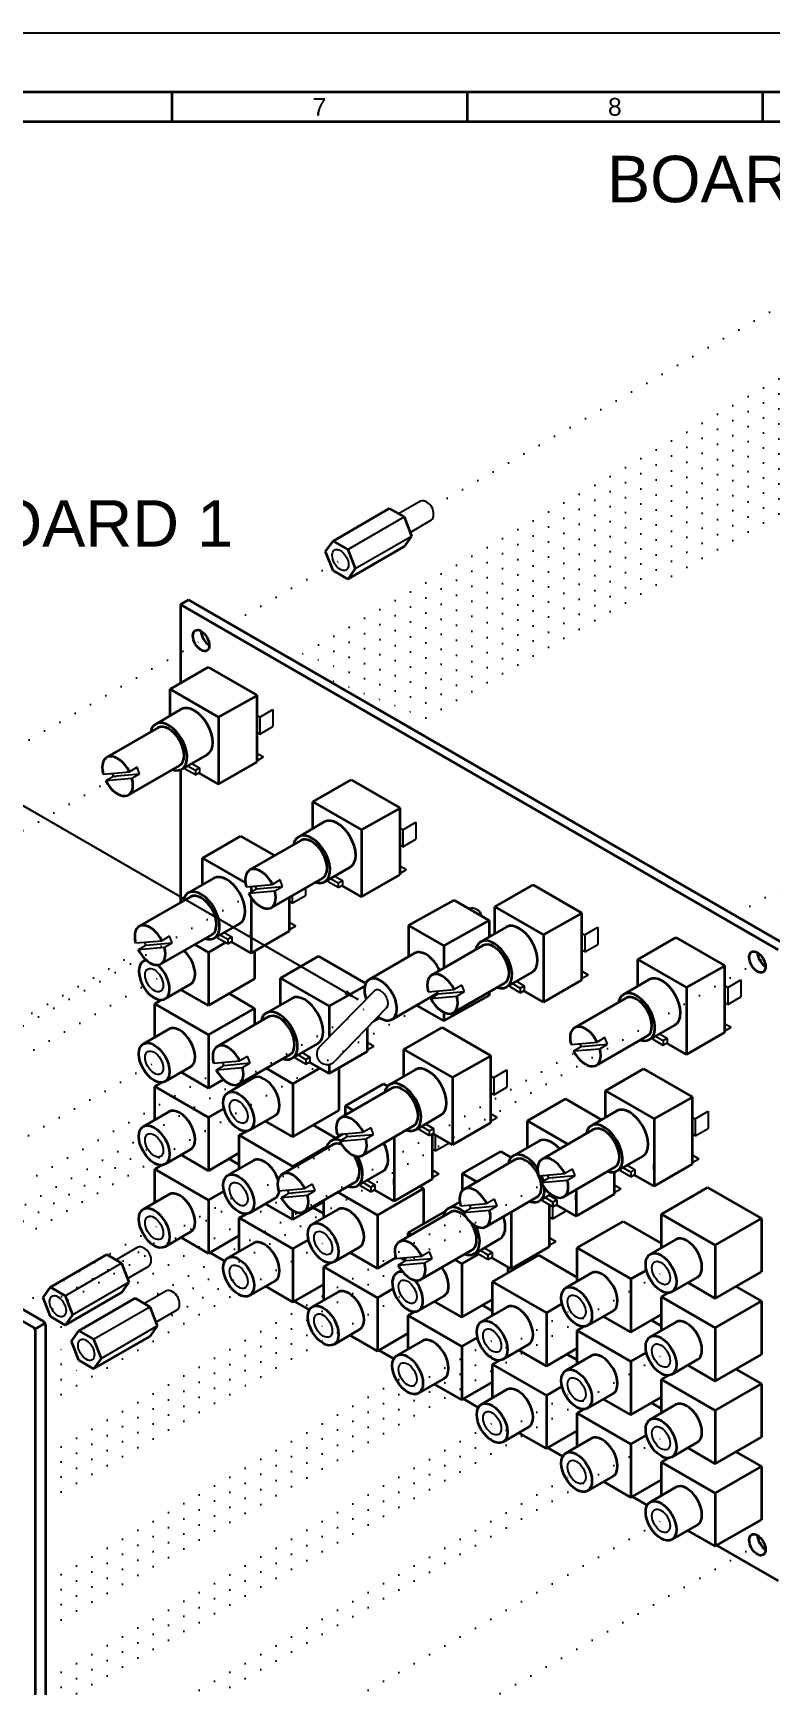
# Model space of a CAD drawing. Header units: millimetres. Extents: x 0 to 594, y 0 to 420.
# Drawn here: x 291.5 to 416.3, y 140.6 to 420 of the extents above; entities that cross this region are included whole.
import ezdxf

# ---------------------------------------------------------------- set-up
doc = ezdxf.new("R2010")
doc.units = ezdxf.units.MM
doc.linetypes.add('ACAD_ISO07W100', pattern=[3, 0.1, -2.9])
for name, color, linetype, lineweight, true_color in [('assembly lines', 14, 'ACAD_ISO07W100', 25, 0x800000), ('details', 7, 'Continuous', 25, 0x000000), ('frame', 5, 'Continuous', 35, 0x0000ff), ('holes', 7, 'Continuous', 35, 0x000000), ('notes', 94, 'Continuous', 25, 0x008000), ('outlines', 7, 'Continuous', 35, 0x000000), ('paper outline', 1, 'Continuous', 25, 0xff0000)]:
    doc.layers.add(name, color=color, linetype=linetype, lineweight=lineweight, true_color=true_color)
doc.styles.get("Standard").update_dxf_attribs({"font": ''})
doc.styles.add('textstyle29', font='')
doc.styles.add('textstyle31', font='')
doc.styles.add('textstyle50', font='')
doc.styles.add('textstyle51', font='')
doc.styles.get('Standard').set_extended_font_data('txt')
doc.styles.get('textstyle29').set_extended_font_data('Nimbus Sans L')
doc.styles.get('textstyle31').set_extended_font_data('Nimbus Sans L')
doc.styles.get('textstyle50').set_extended_font_data('Nimbus Sans L')
doc.styles.get('textstyle51').set_extended_font_data('Nimbus Sans L')
doc.dimstyles.get("Standard").update_dxf_attribs({"dimtxt": 2.5, "dimasz": 2.5, "dimexe": 1.25, "dimexo": 0.625, "dimtad": 1, "dimtxsty": 'Standard', "dimcen": 2.5, "dimadec": 0, "dimazin": 0, "dimtfac": 1, "dimtmove": 0, "dimatfit": 3, "dimfxl": 1, "dimarcsym": 0})

msp = doc.modelspace()

# ---------------------------------------------------------------- linework, layer by layer
at = {"layer": 'assembly lines'}
for p, q in [((359.03, 339.82), (444.08, 388.92)), ((435.95, 372.03), (335.45, 314)), ((435.95, 369.49), (337.65, 312.73)), ((435.95, 366.95), (339.85, 311.46)), ((435.95, 364.41), (342.05, 310.19)), ((435.95, 361.87), (344.24, 308.92)), ((435.95, 359.33), (346.44, 307.65)), ((435.95, 356.79), (348.64, 306.38)), ((435.95, 354.25), (350.84, 305.11)), ((435.95, 351.71), (353.04, 303.84)), ((435.95, 349.17), (355.24, 302.57)), ((324.88, 320.1), (344.53, 331.45)), ((233.72, 267.47), (320.95, 317.84)), ((219.68, 244.62), (305.89, 294.4)), ((410.24, 270.82), (420.35, 276.66)), ((248.28, 228.11), (330.08, 275.34)), ((247.18, 228.75), (311.39, 265.82)), ((316.01, 206.26), (415.11, 263.47)), ((252.68, 225.57), (313.12, 260.47)), ((279.07, 210.33), (360.88, 257.56)), ((274.68, 212.87), (347.75, 255.07)), ((310.03, 205.34), (385.08, 248.67)), ((264.78, 218.59), (313.12, 246.5)), ((271.38, 214.78), (324.58, 245.5)), ((279.07, 210.33), (327.42, 238.24)), ((276.87, 211.6), (313.12, 232.53)), ((292.27, 202.71), (345.48, 233.43)), ((293.68, 176.86), (379.58, 226.45)), ((291.17, 203.35), (327.42, 224.27)), ((293.68, 199.72), (335.58, 223.91)), ((293.68, 179.4), (366.38, 221.37)), ((288.97, 204.62), (313.12, 218.56)), ((293.68, 188.29), (341.72, 216.02)), ((311.2, 213.64), (312.87, 214.61)), ((293.68, 150.19), (398.91, 210.94)), ((312.45, 201.66), (327.42, 210.3)), ((293.68, 171.78), (356.02, 207.76)), ((292.27, 202.71), (296.7, 205.27)), ((293.68, 152.73), (384.61, 205.22)), ((293.68, 174.32), (341.72, 202.05)), ((293.68, 155.27), (370.31, 199.51)), ((293.68, 195.91), (298.15, 198.48)), ((293.68, 193.37), (301.51, 197.89)), ((293.68, 136.22), (398.91, 196.97)), ((293.68, 190.83), (300.57, 194.8)), ((293.68, 157.81), (356.77, 194.23)), ((293.68, 138.76), (384.61, 191.25)), ((293.68, 141.3), (370.31, 185.54)), ((293.68, 122.25), (398.91, 183)), ((293.68, 124.79), (384.61, 177.28)), ((293.68, 108.28), (398.91, 169.03)), ((323.82, 112.2), (415.11, 164.91))]:
    msp.add_line(p, q, dxfattribs=at)
at = {"layer": 'details'}
for p, q in [((357.12, 340.84), (353.4, 338.69)), ((344.8, 332.66), (354.33, 338.16)), ((355.33, 335.56), (358.96, 337.66)), ((346.05, 329.44), (355.58, 334.94)), ((329.39, 304.63), (329.91, 304.33)), ((329.91, 304.33), (332.12, 305.61)), ((332.12, 305.61), (332.12, 302.71)), ((329.91, 301.43), (329.39, 301.73)), ((329.91, 304.33), (329.91, 301.43)), ((329.91, 301.43), (332.12, 302.71)), ((318.38, 296.49), (319.69, 295.73)), ((322.91, 295.7), (322.91, 296.7)), ((329.39, 298.23), (330.51, 297.58)), ((329.39, 296.93), (330.51, 297.58)), ((303.4, 294.69), (307.83, 295.09)), ((303.83, 293.58), (305.13, 294.33)), ((303.83, 293.58), (308.27, 293.97)), ((305.13, 294.33), (304.93, 294.83)), ((305.13, 294.33), (309.57, 294.72)), ((309.13, 295.84), (307.83, 295.09)), ((308.27, 293.97), (309.57, 294.72)), ((309.57, 294.72), (309.13, 295.84)), ((317.26, 295.53), (317.26, 295.84)), ((319, 294.53), (317.26, 295.53)), ((317.69, 296.09), (319, 295.33)), ((319, 295.33), (319.69, 295.73)), ((319, 295.33), (319, 294.53)), ((319, 294.53), (319.69, 294.93)), ((319.69, 295.73), (319.69, 294.93)), ((353.59, 285.58), (354.11, 285.28)), ((354.11, 285.28), (356.31, 286.56)), ((354.11, 285.28), (354.11, 282.38)), ((356.31, 286.56), (356.31, 283.66)), ((354.11, 282.38), (353.59, 282.68)), ((354.11, 282.38), (356.31, 283.66)), ((333.33, 276.79), (332.03, 276.04)), ((333.76, 275.67), (333.33, 276.79)), ((341.46, 276.48), (341.46, 276.79)), ((341.89, 277.04), (343.19, 276.28)), ((342.58, 277.44), (343.89, 276.68)), ((343.19, 276.28), (343.89, 276.68)), ((343.89, 276.68), (343.89, 275.88)), ((347.11, 276.65), (347.11, 277.65)), ((353.59, 279.18), (354.71, 278.53)), ((353.59, 277.88), (354.71, 278.53)), ((327.59, 275.64), (332.03, 276.04)), ((328.03, 274.53), (329.33, 275.28)), ((328.03, 274.53), (332.46, 274.92)), ((329.33, 275.28), (329.13, 275.78)), ((329.33, 275.28), (333.76, 275.67)), ((332.46, 274.92), (333.76, 275.67)), ((335.41, 274.15), (335.41, 272.86)), ((335.41, 272.86), (337.62, 274.13)), ((337.62, 275.42), (337.62, 274.13)), ((343.19, 275.48), (341.46, 276.48)), ((343.19, 276.28), (343.19, 275.48)), ((343.19, 275.48), (343.89, 275.88)), ((335.41, 272.86), (334.89, 273.16)), ((334.89, 269.66), (336.01, 269.01)), ((334.89, 268.36), (336.01, 269.01)), ((384.9, 267.5), (387.11, 268.78)), ((387.11, 268.78), (387.11, 265.88)), ((308.9, 266.12), (313.33, 266.51)), ((309.33, 265), (310.63, 265.75)), ((309.33, 265), (313.77, 265.4)), ((310.63, 265.75), (310.43, 266.26)), ((310.63, 265.75), (315.07, 266.15)), ((314.63, 267.26), (313.33, 266.51)), ((313.77, 265.4), (315.07, 266.15)), ((315.07, 266.15), (314.63, 267.26)), ((322.76, 266.96), (322.76, 267.27)), ((324.5, 265.96), (322.76, 266.96)), ((323.19, 267.51), (324.5, 266.76)), ((323.88, 267.91), (325.19, 267.16)), ((324.5, 266.76), (325.19, 267.16)), ((324.5, 266.76), (324.5, 265.96)), ((324.5, 265.96), (325.19, 266.36)), ((325.19, 267.16), (325.19, 266.36)), ((328.41, 267.12), (328.41, 268.12)), ((384.38, 267.8), (384.9, 267.5)), ((384.9, 267.5), (384.9, 264.6)), ((384.9, 264.6), (387.11, 265.88)), ((384.9, 264.6), (384.38, 264.9)), ((377.91, 258.87), (377.91, 259.87)), ((384.38, 261.4), (385.51, 260.75)), ((384.38, 260.1), (385.51, 260.75)), ((409.1, 258.61), (411.31, 259.89)), ((411.31, 259.89), (411.31, 256.99)), ((349.38, 258.06), (340.07, 248.62)), ((358.39, 257.86), (362.83, 258.26)), ((358.82, 256.75), (360.12, 257.5)), ((358.82, 256.75), (363.26, 257.14)), ((360.12, 257.5), (359.93, 258)), ((360.12, 257.5), (364.56, 257.89)), ((364.13, 259.01), (362.83, 258.26)), ((363.26, 257.14), (364.56, 257.89)), ((364.56, 257.89), (364.13, 259.01)), ((372.26, 258.7), (372.26, 259.01)), ((373.99, 257.7), (372.26, 258.7)), ((372.68, 259.26), (373.99, 258.5)), ((373.38, 259.66), (374.68, 258.9)), ((373.99, 258.5), (374.68, 258.9)), ((373.99, 258.5), (373.99, 257.7)), ((373.99, 257.7), (374.68, 258.1)), ((374.68, 258.9), (374.68, 258.1)), ((408.58, 258.91), (409.1, 258.61)), ((409.1, 258.61), (409.1, 255.71)), ((351.25, 255.02), (342.62, 246.12)), ((409.1, 255.71), (408.58, 256.01)), ((409.1, 255.71), (411.31, 256.99)), ((349.15, 252.85), (350.22, 253.47)), ((408.58, 252.51), (409.71, 251.86)), ((408.58, 251.21), (409.71, 251.86)), ((348.09, 249.34), (349.21, 248.69)), ((348.09, 248.04), (349.21, 248.69)), ((382.59, 248.97), (387.03, 249.37)), ((384.32, 248.61), (384.13, 249.11)), ((384.32, 248.61), (388.76, 249)), ((388.32, 250.12), (387.03, 249.37)), ((387.46, 248.25), (388.76, 249)), ((388.76, 249), (388.32, 250.12)), ((396.46, 249.81), (396.46, 250.12)), ((398.19, 248.81), (396.46, 249.81)), ((396.88, 250.37), (398.19, 249.61)), ((397.57, 250.77), (398.88, 250.01)), ((398.19, 249.61), (398.88, 250.01)), ((398.19, 249.61), (398.19, 248.81)), ((398.19, 248.81), (398.88, 249.21)), ((398.88, 250.01), (398.88, 249.21)), ((402.11, 249.98), (402.11, 250.98)), ((322.09, 245.8), (326.53, 246.19)), ((323.83, 245.43), (323.63, 245.93)), ((327.83, 246.94), (326.53, 246.19)), ((328.26, 245.83), (327.83, 246.94)), ((335.96, 246.64), (335.96, 246.95)), ((337.69, 245.64), (335.96, 246.64)), ((336.39, 247.19), (337.69, 246.44)), ((337.08, 247.59), (338.39, 246.84)), ((337.69, 246.44), (338.39, 246.84)), ((337.69, 246.44), (337.69, 245.64)), ((337.69, 245.64), (338.39, 246.04)), ((338.39, 246.84), (338.39, 246.04)), ((383.02, 247.86), (384.32, 248.61)), ((383.02, 247.86), (387.46, 248.25)), ((322.53, 244.68), (323.83, 245.43)), ((322.53, 244.68), (326.97, 245.08)), ((323.83, 245.43), (328.26, 245.83)), ((326.97, 245.08), (328.26, 245.83)), ((368.98, 243.67), (369.5, 243.37)), ((369.5, 243.37), (371.71, 244.65)), ((369.5, 243.37), (369.5, 240.47)), ((371.71, 244.65), (371.71, 241.75)), ((369.5, 240.47), (368.98, 240.77)), ((369.5, 240.47), (371.71, 241.75)), ((403.6, 236.39), (405.81, 237.66)), ((405.81, 237.66), (405.81, 234.76)), ((348.73, 234.88), (347.43, 234.13)), ((349.16, 233.76), (348.73, 234.88)), ((356.86, 234.57), (356.86, 234.88)), ((357.29, 235.13), (358.59, 234.37)), ((357.98, 235.53), (359.28, 234.77)), ((358.59, 234.37), (359.28, 234.77)), ((359.28, 234.77), (359.28, 233.97)), ((362.51, 234.73), (362.51, 235.73)), ((368.98, 237.27), (370.11, 236.62)), ((368.98, 235.97), (370.11, 236.62)), ((403.08, 236.69), (403.6, 236.39)), ((403.6, 236.39), (403.6, 233.49)), ((403.6, 233.49), (405.81, 234.76)), ((342.99, 233.73), (347.43, 234.13)), ((343.43, 232.62), (344.72, 233.37)), ((343.43, 232.62), (347.86, 233.01)), ((344.72, 233.37), (344.53, 233.87)), ((344.72, 233.37), (349.16, 233.76)), ((347.86, 233.01), (349.16, 233.76)), ((358.59, 233.57), (356.86, 234.57)), ((358.59, 234.37), (358.59, 233.57)), ((358.59, 233.57), (359.28, 233.97)), ((359.61, 233.69), (359.61, 230.95)), ((359.61, 230.95), (361.81, 232.22)), ((361.81, 232.41), (361.81, 232.22)), ((403.6, 233.49), (403.08, 233.79)), ((359.61, 230.95), (359.09, 231.25)), ((403.08, 230.29), (404.21, 229.64)), ((403.08, 228.99), (404.21, 229.64)), ((359.09, 227.75), (360.21, 227.1)), ((359.09, 226.45), (360.21, 227.1)), ((377.09, 226.75), (381.53, 227.14)), ((377.52, 225.63), (378.82, 226.38)), ((378.82, 226.38), (378.63, 226.88)), ((378.82, 226.38), (383.26, 226.78)), ((382.83, 227.89), (381.53, 227.14)), ((381.96, 226.03), (383.26, 226.78)), ((383.26, 226.78), (382.83, 227.89)), ((390.96, 227.59), (390.96, 227.9)), ((392.69, 226.59), (390.96, 227.59)), ((391.38, 228.14), (392.69, 227.39)), ((392.07, 228.54), (393.38, 227.79)), ((392.69, 227.39), (393.38, 227.79)), ((392.69, 227.39), (392.69, 226.59)), ((392.69, 226.59), (393.38, 226.99)), ((393.38, 227.79), (393.38, 226.99)), ((396.61, 227.75), (396.61, 228.75)), ((333.09, 224.21), (337.53, 224.6)), ((333.53, 223.09), (334.83, 223.84)), ((333.53, 223.09), (337.96, 223.49)), ((334.83, 223.84), (334.63, 224.34)), ((334.83, 223.84), (339.26, 224.24)), ((338.83, 225.35), (337.53, 224.6)), ((337.96, 223.49), (339.26, 224.24)), ((339.26, 224.24), (338.83, 225.35)), ((346.96, 225.05), (346.96, 225.36)), ((348.69, 224.05), (346.96, 225.05)), ((347.39, 225.6), (348.69, 224.85)), ((348.08, 226), (349.39, 225.25)), ((348.69, 224.85), (349.39, 225.25)), ((348.69, 224.85), (348.69, 224.05)), ((348.69, 224.05), (349.39, 224.45)), ((349.39, 225.25), (349.39, 224.45)), ((352.61, 225.21), (352.61, 226.21)), ((377.52, 225.63), (381.96, 226.03)), ((383.41, 222.67), (383.41, 223.67)), ((389.88, 225.21), (391.01, 224.56)), ((389.88, 223.91), (391.01, 224.56)), ((363.89, 221.67), (368.33, 222.06)), ((364.32, 220.55), (365.62, 221.3)), ((364.32, 220.55), (368.76, 220.95)), ((365.62, 221.3), (365.43, 221.8)), ((365.62, 221.3), (370.06, 221.7)), ((369.63, 222.81), (368.33, 222.06)), ((368.76, 220.95), (370.06, 221.7)), ((370.06, 221.7), (369.63, 222.81)), ((377.76, 222.51), (377.76, 222.82)), ((379.49, 221.51), (377.76, 222.51)), ((378.18, 223.06), (379.49, 222.31)), ((378.88, 223.46), (380.18, 222.71)), ((379.43, 222.4), (379.43, 219.5)), ((379.43, 219.5), (381.64, 220.78)), ((379.49, 222.31), (380.18, 222.71)), ((379.49, 222.31), (379.49, 221.51)), ((379.49, 221.51), (380.18, 221.91)), ((380.18, 222.71), (380.18, 221.91)), ((381.64, 220.97), (381.64, 220.78)), ((379.43, 219.5), (378.91, 219.8)), ((378.91, 216.3), (380.04, 215.65)), ((378.91, 215), (380.04, 215.65)), ((309.29, 214.66), (305.58, 212.52)), ((352.92, 212.76), (357.35, 213.16)), ((353.35, 211.65), (354.65, 212.4)), ((354.65, 212.4), (354.45, 212.9)), ((354.65, 212.4), (359.09, 212.79)), ((358.65, 213.91), (357.35, 213.16)), ((357.79, 212.04), (359.09, 212.79)), ((359.09, 212.79), (358.65, 213.91)), ((366.78, 213.6), (366.78, 213.91)), ((368.52, 212.6), (366.78, 213.6)), ((367.21, 214.16), (368.52, 213.4)), ((367.9, 214.56), (369.21, 213.8)), ((368.52, 213.4), (369.21, 213.8)), ((368.52, 213.4), (368.52, 212.6)), ((368.52, 212.6), (369.21, 213)), ((369.21, 213.8), (369.21, 213)), ((372.44, 213.76), (372.44, 214.76)), ((296.97, 206.48), (306.5, 211.98)), ((307.51, 209.39), (311.13, 211.48)), ((353.35, 211.65), (357.79, 212.04)), ((298.22, 203.26), (307.75, 208.76)), ((314.11, 207.28), (310.39, 205.13)), ((301.78, 199.1), (311.31, 204.6)), ((312.32, 202.01), (315.94, 204.1)), ((303.03, 195.88), (312.56, 201.38))]:
    msp.add_line(p, q, dxfattribs=at)
for centre, radius, start, end in [((365.75, 270.16), 1.84, 15, 105), ((341.34, 247.36), 1.79, 135.3942, 315.9035)]:
    msp.add_arc(centre, radius, start, end, dxfattribs=at)
for centre, major_axis, start_param, end_param in [((358.04, 339.25), (-0.92, 1.59), 5.403174, 0), ((358.27, 339.38), (-0.75, 1.3), 3.822504, 5.602278), ((358.04, 339.25), (-0.92, 1.59), 3.141593, 4.021609), ((350.36, 256.57), (-0.89, 1.55), 3.139442, 0.099335), ((310.21, 213.07), (-0.92, 1.59), 5.403174, 0), ((310.45, 213.21), (-0.75, 1.3), 3.822504, 5.602278), ((310.21, 213.07), (-0.92, 1.59), 3.141593, 4.021609), ((315.02, 205.69), (-0.92, 1.59), 5.403174, 0), ((315.26, 205.82), (-0.75, 1.3), 3.822504, 5.602278), ((315.02, 205.69), (-0.92, 1.59), 3.141593, 4.021609)]:
    msp.add_ellipse(centre, major_axis=major_axis, ratio=0.57735, start_param=start_param, end_param=end_param, dxfattribs=at)
for centre, major_axis in [((343.55, 330.88), (-0.98, 1.7)), ((312.03, 259.84), (-1.09, 1.88)), ((312.03, 245.87), (-1.09, 1.88)), ((326.33, 237.62), (-1.09, 1.88)), ((312.03, 231.9), (-1.09, 1.88)), ((326.33, 223.65), (-1.09, 1.88)), ((312.03, 217.93), (-1.09, 1.88)), ((340.63, 215.39), (-1.09, 1.88)), ((397.82, 210.31), (-1.09, 1.88)), ((326.33, 209.68), (-1.09, 1.88)), ((354.93, 207.14), (-1.09, 1.88)), ((383.53, 204.6), (-1.09, 1.88)), ((295.72, 204.7), (-0.98, 1.7)), ((340.63, 201.42), (-1.09, 1.88)), ((300.53, 197.32), (-0.98, 1.7)), ((369.23, 198.88), (-1.09, 1.88)), ((397.82, 196.34), (-1.09, 1.88)), ((354.93, 193.17), (-1.09, 1.88)), ((383.53, 190.63), (-1.09, 1.88)), ((369.23, 184.91), (-1.09, 1.88)), ((397.82, 182.37), (-1.09, 1.88)), ((383.53, 176.66), (-1.09, 1.88)), ((397.82, 168.4), (-1.09, 1.88))]:
    msp.add_ellipse(centre, major_axis=major_axis, ratio=0.57735, dxfattribs=at)
at = {"layer": 'frame'}
for p, q in [((584, 410), (10, 410)), ((315, 410), (315, 405)), ((365, 410), (365, 405)), ((415, 410), (415, 405)), ((579, 405), (15, 405))]:
    msp.add_line(p, q, dxfattribs=at)
at = {"layer": 'holes'}
for centre in [(319.97, 317.27), (414.13, 262.91), (414.13, 164.35)]:
    msp.add_ellipse(centre, major_axis=(-0.98, 1.7), ratio=0.57735, dxfattribs=at)
for centre in [(321.36, 318.07), (415.52, 263.71), (415.52, 165.15)]:
    msp.add_ellipse(centre, major_axis=(-0.98, 1.7), ratio=0.57735, start_param=0.78537, end_param=2.356223, dxfattribs=at)
at = {"layer": 'outlines'}
for p, q in [((342.3, 334.1), (351.83, 339.6)), ((351.83, 339.6), (354.33, 338.16)), ((354.33, 338.16), (355.58, 334.94)), ((341.05, 332.32), (342.3, 334.1)), ((342.3, 334.1), (344.8, 332.66)), ((344.8, 327.66), (354.33, 333.16)), ((344.8, 332.66), (346.05, 329.44)), ((355.58, 334.94), (354.33, 333.16)), ((342.3, 329.1), (341.05, 332.32)), ((344.8, 327.66), (342.3, 329.1)), ((346.05, 329.44), (344.8, 327.66)), ((316.46, 323.37), (317.84, 324.17)), ((317.84, 324.17), (419.04, 265.74)), ((316.46, 323.37), (316.46, 310.07)), ((316.46, 323.37), (417.65, 264.94)), ((314.71, 309.06), (321.16, 312.78)), ((321.16, 312.78), (329.39, 308.03)), ((314.71, 309.06), (322.94, 304.31)), ((314.71, 304.55), (314.71, 309.06)), ((322.94, 304.31), (329.39, 307.93)), ((329.39, 308.03), (329.39, 296.68)), ((316.62, 305.65), (312.29, 303.15)), ((312.66, 302.52), (303.99, 297.52)), ((322.94, 304.31), (322.94, 292.96)), ((316.33, 296.15), (307.67, 291.15)), ((321.03, 298.02), (316.7, 295.52)), ((322.94, 292.96), (329.39, 296.68)), ((316.46, 295.4), (316.46, 272.96)), ((322.94, 292.96), (319.6, 294.88)), ((338.91, 290.01), (345.36, 293.73)), ((345.36, 293.73), (353.59, 288.98)), ((338.91, 290.01), (347.13, 285.26)), ((338.91, 285.5), (338.91, 290.01)), ((347.13, 285.26), (353.59, 288.88)), ((353.59, 288.98), (353.59, 277.63)), ((340.82, 286.6), (336.49, 284.1)), ((347.13, 285.26), (347.13, 273.91)), ((320.21, 280.48), (326.66, 284.21)), ((326.66, 284.21), (332.4, 280.89)), ((336.85, 283.47), (328.19, 278.47)), ((320.21, 280.48), (327.46, 276.29)), ((320.21, 275.97), (320.21, 280.48)), ((322.12, 277.08), (317.79, 274.58)), ((340.53, 277.1), (331.87, 272.1)), ((345.22, 278.97), (340.89, 276.47)), ((347.13, 273.91), (353.59, 277.63)), ((318.15, 273.94), (309.49, 268.94)), ((328.44, 275.73), (328.44, 274.76)), ((328.44, 273.83), (328.44, 264.38)), ((334.89, 273.85), (334.89, 268.11)), ((347.13, 273.91), (343.8, 275.83)), ((369.7, 272.23), (376.16, 275.95)), ((376.16, 275.95), (384.38, 271.2)), ((355.08, 269.08), (362.78, 273.37)), ((362.78, 273.37), (368.72, 269.94)), ((369.7, 272.23), (377.93, 267.48)), ((369.7, 267.72), (369.7, 272.23)), ((377.93, 267.48), (384.38, 271.1)), ((384.38, 271.2), (384.38, 259.85)), ((326.53, 269.44), (322.2, 266.94)), ((355.08, 269.08), (361.03, 265.65)), ((355.08, 269.08), (355.08, 263.79)), ((361.03, 265.65), (368.72, 269.94)), ((371.61, 268.82), (367.28, 266.32)), ((368.72, 269.94), (368.72, 267.15)), ((321.83, 267.58), (313.17, 262.58)), ((318.89, 265.88), (321.21, 264.54)), ((321.21, 264.54), (324.08, 266.2)), ((328.44, 264.38), (325.1, 266.31)), ((328.44, 264.38), (334.89, 268.11)), ((367.65, 265.69), (358.99, 260.69)), ((361.03, 265.65), (361.03, 261.86)), ((377.93, 267.48), (377.93, 256.13)), ((393.9, 263.34), (400.35, 267.06)), ((400.35, 267.06), (408.58, 262.31)), ((310.63, 263.28), (310.2, 263.03)), ((321.21, 264.54), (321.21, 255.54)), ((329.01, 264.71), (329.01, 260.04)), ((333.41, 260.16), (339.86, 263.89)), ((339.86, 263.89), (347.83, 259.29)), ((348.41, 259.94), (356.11, 264.38)), ((393.9, 263.34), (402.13, 258.59)), ((393.9, 258.83), (393.9, 263.34)), ((291.52, 201.15), (187.07, 261.45)), ((293.25, 202.15), (188.81, 262.45)), ((321.21, 255.54), (329.01, 260.04)), ((333.41, 260.16), (341.63, 255.41)), ((333.41, 255.65), (333.41, 260.16)), ((376.02, 261.18), (371.69, 258.68)), ((377.93, 256.13), (384.38, 259.85)), ((395.81, 259.93), (391.48, 257.43)), ((402.13, 258.59), (408.58, 262.21)), ((408.58, 262.31), (408.58, 250.96)), ((318.2, 259.16), (313.87, 256.66)), ((321.21, 255.54), (316.57, 258.22)), ((324.7, 257.56), (329.01, 255.07)), ((341.63, 255.41), (347.67, 258.8)), ((352.3, 253.2), (360, 257.65)), ((361.03, 252.95), (368.72, 257.24)), ((371.32, 259.32), (362.66, 254.32)), ((368.72, 257.82), (368.72, 257.24)), ((377.93, 256.13), (374.6, 258.05)), ((402.13, 258.59), (402.13, 247.24)), ((312.12, 255.82), (313.28, 256.49)), ((312.12, 250.17), (312.12, 255.82)), ((312.12, 255.82), (321.21, 250.57)), ((321.21, 250.57), (329.01, 255.07)), ((329.01, 255.07), (329.01, 252.27)), ((335.32, 256.76), (330.99, 254.26)), ((341.63, 255.41), (341.63, 250.21)), ((361.03, 252.95), (356.44, 255.59)), ((361.03, 254.4), (361.03, 252.95)), ((391.85, 256.79), (383.19, 251.79)), ((314.53, 251.55), (310.2, 249.05)), ((331.35, 253.62), (322.69, 248.62)), ((348.09, 251.76), (348.09, 247.79)), ((354.3, 248.1), (360.76, 251.82)), ((360.76, 251.82), (368.98, 247.07)), ((400.22, 252.29), (395.89, 249.79)), ((321.21, 250.57), (321.21, 241.57)), ((339.73, 249.12), (335.4, 246.62)), ((395.52, 250.43), (386.86, 245.43)), ((402.13, 247.24), (398.79, 249.16)), ((402.13, 247.24), (408.58, 250.96)), ((335.03, 247.26), (326.37, 242.26)), ((341.63, 244.06), (338.3, 245.99)), ((341.63, 244.06), (348.09, 247.79)), ((354.3, 248.1), (362.53, 243.35)), ((354.3, 243.59), (354.3, 248.1)), ((362.53, 243.35), (368.98, 246.97)), ((368.98, 247.07), (368.98, 235.72)), ((318.2, 245.19), (313.87, 242.69)), ((321.21, 241.57), (316.57, 244.25)), ((328.82, 243.3), (324.49, 240.8)), ((330.99, 244.93), (335.51, 242.32)), ((335.51, 242.32), (340.08, 244.96)), ((341.63, 245.6), (341.63, 244.06)), ((343.31, 245.03), (343.31, 237.82)), ((356.21, 244.69), (351.88, 242.19)), ((362.53, 243.35), (362.53, 232)), ((388.4, 241.11), (394.85, 244.84)), ((394.85, 244.84), (403.08, 240.09)), ((312.12, 241.85), (313.28, 242.52)), ((312.12, 236.19), (312.12, 241.85)), ((312.12, 241.85), (321.21, 236.6)), ((321.21, 241.57), (323.74, 243.03)), ((335.51, 242.32), (335.51, 233.32)), ((352.25, 241.55), (343.59, 236.55)), ((344.41, 238.57), (350.86, 242.3)), ((350.86, 242.3), (351.53, 241.91)), ((388.4, 241.11), (396.63, 236.36)), ((388.4, 236.6), (388.4, 241.11)), ((314.53, 237.58), (310.2, 235.08)), ((321.21, 236.6), (323.86, 238.13)), ((335.51, 233.32), (343.31, 237.82)), ((344.41, 238.57), (345.75, 237.8)), ((344.41, 237.03), (344.41, 238.57)), ((375.2, 236.03), (381.65, 239.76)), ((381.65, 239.76), (387.76, 236.23)), ((390.31, 237.71), (385.98, 235.21)), ((396.63, 236.36), (403.08, 239.99)), ((403.08, 240.09), (403.08, 228.74)), ((321.21, 236.6), (321.21, 227.6)), ((332.5, 236.94), (328.17, 234.44)), ((335.51, 233.32), (330.87, 236)), ((339, 235.33), (342.8, 233.14)), ((355.93, 235.19), (347.27, 230.19)), ((360.62, 237.05), (356.29, 234.55)), ((362.53, 232), (368.98, 235.72)), ((375.2, 236.03), (382.04, 232.08)), ((375.2, 231.52), (375.2, 236.03)), ((396.63, 236.36), (396.63, 225.01)), ((326.42, 233.6), (327.58, 234.27)), ((326.42, 227.94), (326.42, 233.6)), ((326.42, 233.6), (335.51, 228.35)), ((342.35, 232.03), (333.69, 227.03)), ((343.99, 233.82), (341.98, 232.67)), ((352.63, 233.29), (352.63, 222.47)), ((359.09, 233.86), (359.09, 226.2)), ((362.53, 232), (359.2, 233.92)), ((377.11, 232.63), (372.78, 230.13)), ((386.35, 234.57), (377.69, 229.57)), ((318.2, 231.22), (313.87, 228.72)), ((321.21, 227.6), (316.57, 230.28)), ((321.21, 227.6), (326.42, 230.61)), ((328.82, 229.33), (324.49, 226.83)), ((324.7, 229.62), (326.42, 228.63)), ((335.51, 228.35), (341.21, 231.64)), ((364.23, 227.13), (370.68, 230.85)), ((373.15, 229.49), (364.49, 224.49)), ((370.68, 230.85), (372.43, 229.84)), ((394.72, 230.07), (390.39, 227.57)), ((312.12, 227.88), (313.28, 228.55)), ((312.12, 222.22), (312.12, 227.88)), ((312.12, 227.88), (321.21, 222.63)), ((335.51, 228.35), (335.51, 228.08)), ((350.72, 227.53), (346.39, 225.03)), ((364.23, 227.13), (366.64, 225.73)), ((364.23, 224.29), (364.23, 227.13)), ((390.02, 228.21), (381.36, 223.21)), ((389.88, 227.39), (389.88, 223.66)), ((396.63, 225.01), (393.29, 226.94)), ((396.63, 225.01), (403.08, 228.74)), ((314.53, 223.61), (310.2, 221.11)), ((321.21, 222.63), (323.86, 224.16)), ((346.03, 225.67), (337.37, 220.66)), ((343.09, 223.97), (349.81, 220.09)), ((352.63, 222.47), (349.3, 224.4)), ((349.81, 220.09), (357.6, 224.59)), ((352.63, 222.47), (359.09, 226.2)), ((356.95, 224.97), (357.6, 224.59)), ((357.6, 224.59), (357.6, 218.58)), ((379.16, 223.63), (377.19, 222.49)), ((383.43, 224.4), (383.43, 219.93)), ((383.43, 219.93), (389.88, 223.66)), ((397.91, 220.26), (405.7, 224.76)), ((405.7, 224.76), (414.8, 219.51)), ((321.21, 222.63), (321.21, 213.63)), ((332.5, 222.96), (328.17, 220.46)), ((335.51, 219.35), (330.87, 222.03)), ((335.51, 219.35), (340.72, 222.35)), ((335.51, 219.35), (335.51, 220.86)), ((343.12, 221.07), (338.79, 218.57)), ((339, 221.36), (340.72, 220.37)), ((340.72, 219.68), (340.72, 222.6)), ((355.02, 217.09), (361.27, 220.7)), ((363.76, 222.34), (361.81, 221.22)), ((376.82, 223.13), (368.16, 218.12)), ((378.91, 221.84), (378.91, 214.75)), ((383.43, 219.93), (380.1, 221.86)), ((326.42, 219.63), (327.58, 220.29)), ((326.42, 213.97), (326.42, 219.63)), ((326.42, 219.63), (335.51, 214.38)), ((349.81, 220.09), (349.81, 211.09)), ((362.18, 220.58), (353.52, 215.58)), ((372.46, 220.6), (372.46, 211.03)), ((383.61, 214.55), (391.41, 219.05)), ((391.41, 219.05), (397.91, 215.29)), ((397.91, 214.6), (397.91, 220.26)), ((397.91, 220.26), (407, 215.01)), ((407, 215.01), (414.8, 219.51)), ((414.8, 219.51), (414.8, 210.51)), ((318.2, 217.25), (313.87, 214.75)), ((321.21, 213.63), (316.57, 216.31)), ((321.21, 213.63), (326.42, 216.64)), ((328.82, 215.36), (324.49, 212.86)), ((335.51, 214.38), (338.16, 215.9)), ((355.02, 216.45), (355.02, 217.09)), ((355.02, 217.09), (355.57, 216.77)), ((370.55, 216.08), (366.22, 213.58)), ((400.32, 215.99), (395.99, 213.49)), ((294.47, 207.92), (304, 213.42)), ((304, 213.42), (306.5, 211.98)), ((321.47, 213.78), (323.99, 212.33)), ((335.51, 214.38), (335.51, 205.38)), ((346.8, 214.71), (342.47, 212.21)), ((349.81, 211.09), (345.17, 213.77)), ((349.81, 211.09), (352.89, 212.87)), ((353.77, 212.84), (354.59, 212.36)), ((365.85, 214.22), (357.19, 209.22)), ((362.92, 212.53), (364.11, 211.84)), ((364.11, 211.84), (366.98, 213.49)), ((372.46, 211.03), (369.12, 212.95)), ((369.31, 208.83), (377.11, 213.33)), ((372.46, 211.03), (378.91, 214.75)), ((377.11, 213.33), (383.61, 209.58)), ((383.61, 208.89), (383.61, 214.55)), ((383.61, 214.55), (392.71, 209.3)), ((407, 215.01), (407, 206.01)), ((306.5, 211.98), (307.75, 208.76)), ((340.72, 211.37), (341.87, 212.04)), ((340.72, 205.71), (340.72, 211.37)), ((340.72, 211.37), (349.81, 206.12)), ((353.88, 210.78), (353.09, 210.32)), ((364.11, 211.84), (364.11, 202.84)), ((371.9, 211.35), (371.9, 210.33)), ((386.02, 210.28), (381.69, 207.78)), ((392.71, 209.3), (395.35, 210.82)), ((403.99, 209.63), (399.66, 207.13)), ((407, 206.01), (414.8, 210.51)), ((293.22, 206.15), (294.47, 207.92)), ((294.47, 207.92), (296.97, 206.48)), ((296.97, 201.49), (306.5, 206.99)), ((307.75, 208.76), (306.5, 206.99)), ((332.5, 208.99), (328.17, 206.49)), ((335.51, 205.38), (330.87, 208.06)), ((335.51, 205.38), (340.72, 208.38)), ((343.12, 207.1), (338.79, 204.6)), ((349.81, 206.12), (352.45, 207.65)), ((369.31, 203.17), (369.31, 208.83)), ((369.31, 208.83), (378.41, 203.58)), ((392.71, 209.3), (392.71, 200.3)), ((397.91, 206.29), (399.07, 206.96)), ((407, 206.01), (402.36, 208.69)), ((410.49, 208.03), (414.8, 205.54)), ((294.47, 202.93), (293.22, 206.15)), ((296.97, 206.48), (298.22, 203.26)), ((299.29, 200.54), (308.81, 206.04)), ((308.81, 206.04), (311.31, 204.6)), ((311.31, 204.6), (312.56, 201.38)), ((335.77, 205.52), (338.29, 204.07)), ((349.81, 206.12), (349.81, 197.12)), ((361.1, 206.45), (356.77, 203.95)), ((364.11, 202.84), (359.47, 205.52)), ((364.11, 202.84), (369.31, 205.84)), ((371.72, 204.56), (367.39, 202.06)), ((367.6, 204.85), (369.31, 203.86)), ((378.41, 203.58), (381.05, 205.11)), ((397.91, 200.63), (397.91, 206.29)), ((397.91, 206.29), (407, 201.04)), ((407, 201.04), (414.8, 205.54)), ((414.8, 205.54), (414.8, 196.54)), ((293.56, 201.83), (291.83, 200.83)), ((293.68, 73.89), (293.68, 201.4)), ((296.97, 201.49), (294.47, 202.93)), ((298.22, 203.26), (296.97, 201.49)), ((312.56, 201.38), (311.31, 199.6)), ((355.02, 203.12), (356.17, 203.78)), ((355.02, 197.46), (355.02, 203.12)), ((355.02, 203.12), (364.11, 197.87)), ((378.41, 203.58), (378.41, 194.58)), ((383.61, 200.58), (384.77, 201.24)), ((389.69, 203.91), (385.36, 201.41)), ((392.71, 200.3), (388.07, 202.98)), ((392.71, 200.3), (397.91, 203.3)), ((400.32, 202.02), (395.99, 199.52)), ((396.2, 202.31), (397.91, 201.32)), ((291.95, 72.89), (291.95, 200.4)), ((298.04, 198.77), (299.29, 200.54)), ((299.29, 195.55), (298.04, 198.77)), ((299.29, 200.54), (301.78, 199.1)), ((301.78, 194.1), (311.31, 199.6)), ((301.78, 199.1), (303.03, 195.88)), ((346.8, 200.74), (342.47, 198.24)), ((349.81, 197.12), (345.17, 199.8)), ((349.81, 197.12), (355.02, 200.13)), ((357.42, 198.85), (353.09, 196.35)), ((364.11, 197.87), (366.75, 199.39)), ((383.61, 194.92), (383.61, 200.58)), ((383.61, 200.58), (392.71, 195.33)), ((407, 201.04), (407, 192.04)), ((303.03, 195.88), (301.78, 194.1)), ((350.07, 197.27), (352.59, 195.82)), ((364.11, 197.87), (364.11, 188.87)), ((375.39, 198.2), (371.06, 195.7)), ((378.41, 194.58), (373.77, 197.26)), ((378.41, 194.58), (383.61, 197.59)), ((386.02, 196.31), (381.69, 193.81)), ((381.9, 196.6), (383.61, 195.61)), ((392.71, 195.33), (395.35, 196.85)), ((403.99, 195.66), (399.66, 193.16)), ((407, 192.04), (414.8, 196.54)), ((301.78, 194.1), (299.29, 195.55)), ((369.31, 194.86), (370.47, 195.53)), ((369.31, 189.2), (369.31, 194.86)), ((369.31, 194.86), (378.41, 189.61)), ((392.71, 195.33), (392.71, 186.33)), ((397.91, 192.32), (399.07, 192.99)), ((407, 192.04), (402.36, 194.72)), ((410.49, 194.06), (414.8, 191.57)), ((361.1, 192.48), (356.77, 189.98)), ((364.11, 188.87), (359.47, 191.54)), ((364.11, 188.87), (369.31, 191.87)), ((371.72, 190.59), (367.39, 188.09)), ((378.41, 189.61), (381.05, 191.14)), ((397.91, 186.66), (397.91, 192.32)), ((397.91, 192.32), (407, 187.07)), ((407, 187.07), (414.8, 191.57)), ((414.8, 191.57), (414.8, 182.57)), ((364.36, 189.01), (366.88, 187.56)), ((378.41, 189.61), (378.41, 180.61)), ((383.61, 186.61), (384.77, 187.27)), ((389.69, 189.94), (385.36, 187.44)), ((392.71, 186.33), (388.07, 189)), ((392.71, 186.33), (397.91, 189.33)), ((400.32, 188.05), (395.99, 185.55)), ((396.2, 188.34), (397.91, 187.35)), ((383.61, 180.95), (383.61, 186.61)), ((383.61, 186.61), (392.71, 181.36)), ((407, 187.07), (407, 178.07)), ((375.39, 184.23), (371.06, 181.73)), ((378.41, 180.61), (373.77, 183.29)), ((378.41, 180.61), (383.61, 183.62)), ((386.02, 182.34), (381.69, 179.84)), ((392.71, 181.36), (395.35, 182.88)), ((403.99, 181.69), (399.66, 179.19)), ((407, 178.07), (414.8, 182.57)), ((378.66, 180.76), (381.18, 179.3)), ((392.71, 181.36), (392.71, 172.36)), ((397.91, 178.35), (399.07, 179.02)), ((407, 178.07), (402.36, 180.75)), ((410.49, 180.09), (414.8, 177.6)), ((397.91, 172.69), (397.91, 178.35)), ((397.91, 178.35), (407, 173.1)), ((407, 173.1), (414.8, 177.6)), ((414.8, 177.6), (414.8, 168.6)), ((389.69, 175.97), (385.36, 173.47)), ((392.71, 172.36), (388.07, 175.03)), ((392.71, 172.36), (397.91, 175.36)), ((400.32, 174.08), (395.99, 171.58)), ((392.96, 172.5), (395.48, 171.05)), ((407, 173.1), (407, 164.1)), ((403.99, 167.72), (399.66, 165.22)), ((407, 164.1), (414.8, 168.6)), ((407, 164.1), (402.36, 166.78)), ((407.26, 164.25), (417.65, 158.25))]:
    msp.add_line(p, q, dxfattribs=at)
for centre, major_axis, start_param, end_param in [((318.82, 301.83), (-2.2, 3.82), 3.141593, 0), ((314.49, 299.33), (-2.2, 3.82), 2.555907, 0.585686), ((314.49, 299.33), (-1.84, 3.18), 3.141593, 0), ((305.83, 294.33), (-1.84, 3.18), 4.618038, 1.141549), ((305.83, 294.33), (-1.84, 3.18), 1.476445, 4.283142), ((343.02, 282.78), (-2.2, 3.82), 3.141593, 0), ((338.69, 280.28), (-2.2, 3.82), 2.555907, 0.585686), ((338.69, 280.28), (-1.84, 3.18), 3.141593, 0), ((324.32, 273.26), (-2.2, 3.82), 3.141593, 0), ((330.03, 275.28), (-1.84, 3.18), 4.618038, 1.141549), ((319.99, 270.76), (-2.2, 3.82), 2.555907, 0.585686), ((319.99, 270.76), (-1.84, 3.18), 3.141593, 0), ((330.03, 275.28), (-1.84, 3.18), 1.476445, 4.283142), ((311.33, 265.76), (-1.84, 3.18), 4.618038, 1.141549), ((373.82, 265), (-2.2, 3.82), 3.141593, 0), ((311.33, 265.76), (-1.84, 3.18), 1.476445, 4.283142), ((369.49, 262.5), (-2.2, 3.82), 2.555907, 0.585686), ((369.49, 262.5), (-1.84, 3.18), 3.141593, 0), ((312.03, 259.84), (-1.84, 3.18), 6.024997, 5.262521), ((316.36, 262.34), (-1.84, 3.18), 3.141593, 5.224082), ((358.05, 261.01), (-1.94, 3.37), 4.518012, 0), ((350.36, 256.57), (-1.94, 3.37), 2.204618, 1.251505), ((360.83, 257.5), (-1.84, 3.18), 4.618038, 1.141549), ((398.01, 256.11), (-2.2, 3.82), 3.141593, 0), ((337.52, 252.94), (-2.2, 3.82), 3.141593, 0), ((360.83, 257.5), (-1.84, 3.18), 1.476445, 4.283142), ((393.68, 253.61), (-2.2, 3.82), 2.555907, 0.585686), ((393.68, 253.61), (-1.84, 3.18), 3.141593, 0), ((333.19, 250.44), (-2.2, 3.82), 2.555907, 0.585686), ((316.36, 248.37), (-1.84, 3.18), 3.141593, 0), ((333.19, 250.44), (-1.84, 3.18), 3.141593, 0), ((385.02, 248.61), (-1.84, 3.18), 4.618038, 1.141549), ((324.53, 245.44), (-1.84, 3.18), 4.618038, 1.141549), ((385.02, 248.61), (-1.84, 3.18), 1.476445, 4.283142), ((324.53, 245.44), (-1.84, 3.18), 1.476445, 4.283142), ((330.66, 240.12), (-1.84, 3.18), 3.141593, 0), ((358.42, 240.87), (-2.2, 3.82), 3.141593, 0), ((354.09, 238.37), (-2.2, 3.82), 2.555907, 0.585686), ((354.09, 238.37), (-1.84, 3.18), 3.141593, 0), ((316.36, 234.4), (-1.84, 3.18), 3.141593, 0), ((392.51, 233.89), (-2.2, 3.82), 3.141593, 0), ((345.43, 233.37), (-1.84, 3.18), 4.618038, 1.141549), ((388.18, 231.39), (-2.2, 3.82), 2.555907, 0.585686), ((388.18, 231.39), (-1.84, 3.18), 3.141593, 0), ((344.19, 228.85), (-2.2, 3.82), 5.685898, 0.585686), ((344.19, 228.85), (-1.84, 3.18), 5.670155, 0), ((345.43, 233.37), (-1.84, 3.18), 1.476445, 4.283142), ((348.52, 231.35), (-2.2, 3.82), 3.141593, 4.627308), ((379.32, 228.81), (-2.2, 3.82), 5.05339, 0), ((330.66, 226.15), (-1.84, 3.18), 4.364176, 0), ((344.19, 228.85), (-2.2, 3.82), 2.555907, 4.687384), ((344.19, 228.85), (-1.84, 3.18), 3.141593, 4.792592), ((374.99, 226.31), (-2.2, 3.82), 4.825407, 0.585686), ((374.99, 226.31), (-1.84, 3.18), 3.141593, 0), ((379.52, 226.39), (-1.84, 3.18), 4.618038, 1.141549), ((335.53, 223.85), (-1.84, 3.18), 4.618038, 1.141549), ((374.99, 226.31), (-2.2, 3.82), 4.27851, 4.511257), ((316.36, 220.43), (-1.84, 3.18), 3.141593, 0), ((330.66, 226.15), (-1.84, 3.18), 3.141593, 3.778319), ((335.53, 223.85), (-1.84, 3.18), 1.476445, 4.283142), ((366.33, 221.31), (-1.84, 3.18), 4.618038, 1.141549), ((374.99, 226.31), (-2.2, 3.82), 2.555907, 3.980148), ((379.52, 226.39), (-1.84, 3.18), 1.476445, 4.283142), ((344.96, 217.89), (-1.84, 3.18), 3.141593, 0), ((364.01, 217.4), (-2.2, 3.82), 5.335164, 0.585686), ((364.01, 217.4), (-1.84, 3.18), 5.22597, 0), ((366.33, 221.31), (-1.84, 3.18), 1.476445, 4.283142), ((364.01, 217.4), (-2.2, 3.82), 2.555907, 4.59982), ((364.01, 217.4), (-1.84, 3.18), 3.141593, 4.827079), ((368.34, 219.9), (-2.2, 3.82), 3.141593, 4.37762), ((330.66, 212.18), (-1.84, 3.18), 3.141593, 0), ((355.35, 212.4), (-1.84, 3.18), 4.618038, 1.141549), ((402.15, 212.81), (-1.84, 3.18), 3.141593, 0), ((354.93, 207.14), (-1.84, 3.18), 5.806813, 5.011419), ((355.35, 212.4), (-1.84, 3.18), 1.476445, 4.283142), ((359.26, 209.64), (-1.84, 3.18), 3.141593, 4.896688), ((387.86, 207.1), (-1.84, 3.18), 3.141593, 0), ((344.96, 203.92), (-1.84, 3.18), 3.141593, 0), ((373.56, 201.38), (-1.84, 3.18), 3.141593, 0), ((291.52, 200.65), (-0.306, 0.53), 3.926991, 5.497787), ((293.25, 201.65), (-0.306, 0.53), 3.926991, 5.497787), ((402.15, 198.84), (-1.84, 3.18), 3.141593, 0), ((359.26, 195.67), (-1.84, 3.18), 3.141593, 0), ((387.86, 193.13), (-1.84, 3.18), 3.141593, 0), ((373.56, 187.41), (-1.84, 3.18), 3.141593, 0), ((402.15, 184.87), (-1.84, 3.18), 3.141593, 0), ((387.86, 179.16), (-1.84, 3.18), 3.141593, 0), ((402.15, 170.9), (-1.84, 3.18), 3.141593, 0)]:
    msp.add_ellipse(centre, major_axis=major_axis, ratio=0.57735, start_param=start_param, end_param=end_param, dxfattribs=at)
for centre in [(312.03, 245.87), (326.33, 237.62), (312.03, 231.9), (326.33, 223.65), (312.03, 217.93), (340.63, 215.39), (326.33, 209.68), (397.82, 210.31), (383.53, 204.6), (340.63, 201.42), (369.23, 198.88), (397.82, 196.34), (354.93, 193.17), (383.53, 190.63), (369.23, 184.91), (397.82, 182.37), (383.53, 176.66), (397.82, 168.4)]:
    msp.add_ellipse(centre, major_axis=(-1.84, 3.18), ratio=0.57735, dxfattribs=at)
at = {"layer": 'paper outline'}
msp.add_line((594, 420), (0, 420), dxfattribs=at)

# ---------------------------------------------------------------- texts
at = {"layer": 'frame', "char_height": 3, "attachment_point": 5}
for s, insert, style in [('7', (340, 407.5), 'textstyle29'), ('8', (390, 407.5), 'textstyle31')]:
    msp.add_mtext(s, dxfattribs=dict(at, insert=insert, style=style))
at = {"layer": 'notes', "char_height": 5, "attachment_point": 4}
for s, insert, style in [('\\H7.85714;BOARD 2', (388.66, 395.26), 'textstyle51'), ('\\H7.85714;BOARD 1', (277.21, 337.02), 'textstyle50')]:
    msp.add_mtext(s, dxfattribs=dict(at, insert=insert, style=style))

# ---------------------------------------------------------------- leaders
at = {"layer": 'notes'}
msp.add_leader([(346.61, 256.53), (268.72, 301.53)], dimstyle='Standard', dxfattribs=at)

doc.saveas('drawing.dxf')
